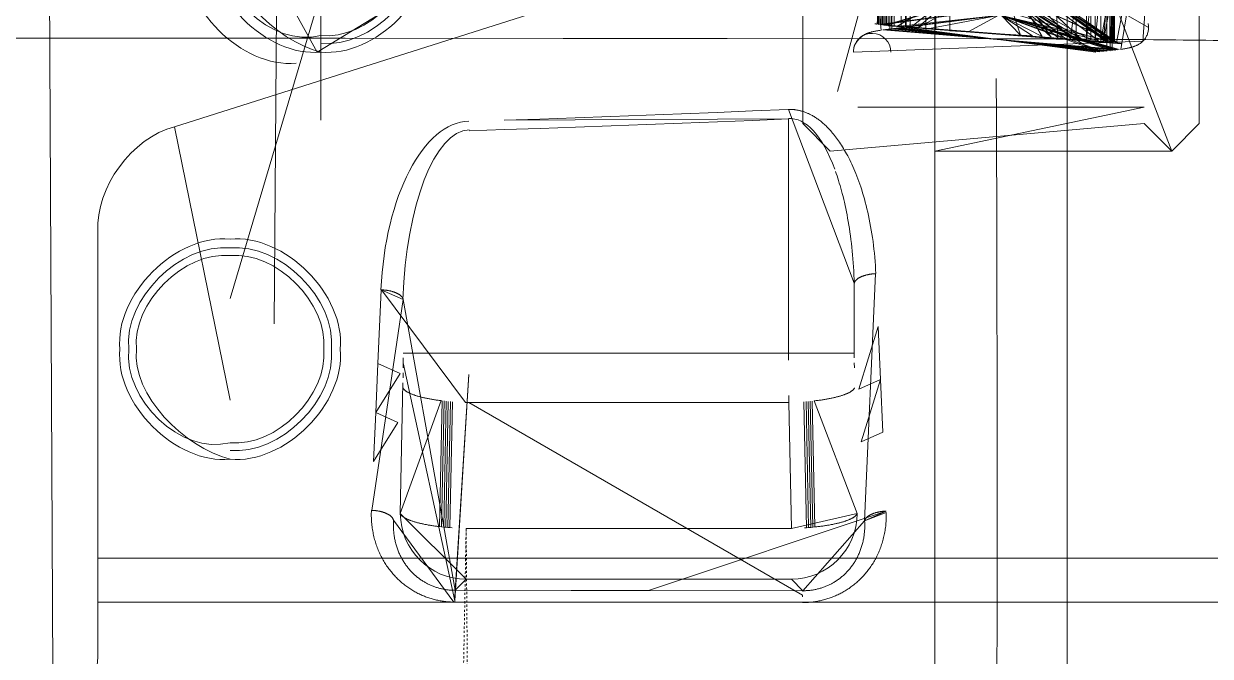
# Model space of a CAD drawing. Header units: millimetres. Extents: x 521 to 148073, y -17811 to 32040.
# Drawn here: x 65957.9 to 66013.9, y 20446.2 to 20476.1 of the extents above; entities that cross this region are included whole.
import ezdxf

# ---------------------------------------------------------------- set-up
doc = ezdxf.new("R2010")
doc.units = ezdxf.units.MM
doc.linetypes.add('PDF_IMPORT', pattern=[1, 0.8, -0.2])
doc.layers.add('Datové rozvody', color=6, linetype='Continuous')
doc.layers.add('PDF_Geometrie', color=7, linetype='Continuous', true_color=0xbdbdbd)

# ---------------------------------------------------------------- blocks, each defined once
blk = doc.blocks.new('projektor')
at = {"layer": 'PDF_Geometrie', "lineweight": 13}
for points in [[(86099.803, 15120.22), (86099.803, 15077.735), (86099.803, 15033.227)], [(86101.825, 15120.22), (86101.825, 15033.227)], [(86104.777, 15074.515), (86102.994, 15074.518), (86101.208, 15074.519), (86099.419, 15074.521), (86097.628, 15074.521), (86095.835, 15074.521), (86094.038, 15074.521), (86092.238, 15074.52), (86090.437, 15074.518), (86088.632, 15074.515), (86086.824, 15074.511), (86085.015, 15074.508), (86083.202, 15074.503), (86081.387, 15074.498), (86079.57, 15074.493), (86077.75, 15074.486)], [(86027.983, 15083.804), (86079.825, 15083.804)], [(86073.502, 15083.804), (86073.502, 15081.403), (86076.031, 15081.22), (86076.537, 15067.923)], [(86079.824, 15083.805), (86081.089, 15082.541), (86079.824, 15081.276), (86081.089, 15066.862), (86079.824, 15065.597)], [(86079.066, 15068.125), (86079.066, 15081.275), (86081.089, 15071.666), (86081.089, 15082.54), (86072.019, 15079.049)], [(86073.148, 15070.352), (86075.408, 15070.352), (86076.537, 15079.049), (86070.903, 15070.197)], [(86073.164, 15070.173), (86076.52, 15079.243), (86075.425, 15070.153), (86074.248, 15079.378)], [(86073.179, 15070.012), (86076.504, 15079.41), (86075.441, 15069.987), (86074.234, 15079.52)], [(86071.973, 15079.538), (86076.488, 15079.566), (86075.457, 15069.831), (86074.22, 15079.654)], [(86071.957, 15079.69), (86076.473, 15079.712), (86075.472, 15069.686), (86073.209, 15069.72)], [(86071.946, 15079.784), (86076.463, 15079.803), (86073.224, 15069.59), (86075.483, 15069.594), (86074.197, 15079.857)], [(86073.234, 15069.508), (86076.452, 15079.891), (86075.493, 15069.508), (86074.189, 15079.931)], [(86073.243, 15069.43), (86076.442, 15079.973), (86075.503, 15069.425), (86074.179, 15080.004)], [(86073.252, 15069.356), (86076.432, 15080.051), (86075.513, 15069.348), (86074.171, 15080.072)], [(86073.262, 15069.286), (86076.423, 15080.126), (86075.522, 15069.274), (86074.162, 15080.137)], [(86075.408, 15081.478), (86075.432, 15081.478), (86075.473, 15081.476), (86075.514, 15081.471), (86075.556, 15081.465), (86075.596, 15081.457), (86075.637, 15081.447), (86075.677, 15081.436), (86075.717, 15081.422), (86075.755, 15081.406), (86075.791, 15081.389), (86075.828, 15081.371), (86075.862, 15081.351), (86075.896, 15081.33), (86075.928, 15081.308), (86075.958, 15081.285), (86075.987, 15081.262), (86076.013, 15081.238), (86076.038, 15081.213), (86076.061, 15081.189), (86076.084, 15081.164), (86076.105, 15081.139), (86076.124, 15081.113), (86076.143, 15081.088), (86076.16, 15081.064), (86076.174, 15081.038), (86076.19, 15081.014), (86076.203, 15080.99), (86076.215, 15080.966), (86076.227, 15080.944), (86076.237, 15080.92), (86076.247, 15080.898), (86076.257, 15080.875), (86076.265, 15080.854), (86076.273, 15080.833), (86076.281, 15080.811), (86076.288, 15080.79), (86076.295, 15080.77), (86076.301, 15080.748), (86076.308, 15080.727), (86076.313, 15080.706), (86076.319, 15080.684), (86076.325, 15080.663), (86076.331, 15080.64), (86076.336, 15080.618), (86076.342, 15080.595), (86076.347, 15080.571), (86076.352, 15080.547), (86076.357, 15080.522), (86076.362, 15080.496), (86076.368, 15080.47), (86076.373, 15080.443), (86076.378, 15080.415), (86076.383, 15080.386), (86076.388, 15080.357), (86076.392, 15080.326), (86076.398, 15080.296), (86076.403, 15080.263), (86076.413, 15080.197), (86068.654, 15081.478)], [(86073.565, 15069.327), (86075.251, 15069.002), (86075.247, 15068.978), (86075.242, 15068.953), (86075.237, 15068.929), (86075.233, 15068.905)], [(86075.218, 15081.457), (86075.259, 15081.465), (86075.3, 15081.471), (86075.341, 15081.476), (86075.382, 15081.478), (86075.408, 15081.478), (86068.548, 15069.535), (86075.324, 15069.519), (86076.156, 15080.247), (86076.156, 15080.248), (86076.155, 15080.246), (86076.154, 15080.243), (86076.153, 15080.239), (86076.152, 15080.232), (86076.15, 15080.226), (86076.148, 15080.219), (86076.147, 15080.211), (86076.144, 15080.201), (86076.143, 15080.191), (86076.14, 15080.179), (86076.138, 15080.166), (86076.135, 15080.153), (86076.132, 15080.138), (86076.13, 15080.123), (86076.126, 15080.106), (86076.123, 15080.089), (86073.53, 15069.154)], [(86071.31, 15069.349), (86076.117, 15080.051), (86068.478, 15069.025), (86075.256, 15069.027), (86069.051, 15069.355)], [(86074.424, 15080.332), (86076.111, 15080.011), (86069.057, 15069.394)], [(86068.486, 15069.079), (86075.264, 15069.08), (86073.851, 15080.005)], [(86071.321, 15069.425), (86076.104, 15079.966), (86069.064, 15069.434)], [(86068.496, 15069.134), (86075.272, 15069.135), (86073.015, 15069.142)], [(86069.07, 15069.478), (86076.097, 15079.918), (86073.838, 15079.917), (86075.282, 15069.192), (86068.504, 15069.193)], [(86073.831, 15079.868), (86076.09, 15079.867), (86075.29, 15069.251), (86068.513, 15069.254)], [(86072.13, 15080.102), (86076.083, 15079.812), (86075.298, 15069.314), (86068.521, 15069.319)], [(86073.817, 15079.759), (86076.075, 15079.754), (86072.122, 15080.033), (86075.307, 15069.379), (86068.531, 15069.388)], [(86073.809, 15079.698), (86076.067, 15079.692), (86069.101, 15069.714)], [(86072.112, 15079.96), (86075.315, 15069.448), (86068.54, 15069.46)], [(86069.111, 15069.807), (86076.057, 15079.594), (86073.068, 15069.539)], [(86069.118, 15069.873), (86076.048, 15079.523)], [(86073.081, 15069.658), (86075.341, 15069.67), (86069.129, 15069.978)], [(86074.343, 15079.721), (86076.036, 15079.412), (86072.083, 15079.714)], [(86073.094, 15069.785), (86075.354, 15069.792), (86068.576, 15069.787)], [(86071.506, 15079.288), (86076.025, 15079.292), (86074.329, 15079.586)], [(86073.673, 15070.239), (86076.012, 15079.163), (86069.157, 15070.25)], [(86074.314, 15079.442), (86075.368, 15069.924), (86069.798, 15079.458)], [(86072.054, 15079.425), (86076, 15079.027), (86073.739, 15079.02)], [(86068.606, 15070.08), (86075.386, 15070.11), (86074.3, 15079.287)], [(86071.464, 15078.845), (86075.982, 15078.832), (86071.446, 15070.588)], [(86073.142, 15070.28), (86075.404, 15070.311), (86068.626, 15070.301)], [(86072.017, 15079.027), (86075.965, 15078.621), (86069.185, 15078.596)], [(86073.163, 15070.513), (86075.423, 15070.53), (86069.168, 15078.393)], [(86068.647, 15070.542), (86075.946, 15078.394), (86071.481, 15071.018)], [(86069.152, 15078.178), (86075.927, 15078.151), (86071.499, 15071.258)], [(86071.4, 15078.028), (86075.448, 15070.832), (86069.135, 15077.949)], [(86071.967, 15078.416), (86075.908, 15077.891), (86069.26, 15071.519)], [(86071.539, 15071.791), (86075.888, 15077.613), (86070.957, 15071.188)], [(86068.702, 15071.242), (86075.479, 15071.244), (86074.2, 15078.059)], [(86071.559, 15072.083), (86075.868, 15077.318), (86071.333, 15077.08)], [(86071.58, 15072.393), (86075.847, 15077.006), (86069.323, 15072.433)], [(86068.737, 15071.73), (86075.513, 15071.714), (86070.994, 15071.709)], [(86073.865, 15072.797), (86075.82, 15076.593), (86069.349, 15072.828)], [(86073.894, 15073.255), (86075.792, 15076.154), (86075.556, 15072.344), (86068.78, 15072.365)], [(86073.931, 15073.85), (86075.757, 15075.598), (86068.839, 15073.292)], [(86074.063, 15076.017), (86075.61, 15073.19)], [(86105.67, 15077.735), (86104.355, 15077.735), (86079.066, 15077.735), (86075.897, 15077.735), (86073.638, 15077.735), (86071.378, 15077.735), (86069.119, 15077.735), (86066.861, 15077.735), (86064.602, 15077.735), (86062.342, 15077.735), (86060.083, 15077.735), (86057.824, 15077.735), (86055.565, 15077.735), (86053.305, 15077.735), (86051.047, 15077.735), (86048.788, 15077.735), (86046.528, 15077.735), (86040.121, 15077.735), (86044.234, 15077.23), (86040.117, 15077.23), (86023.431, 15077.23), (86022.672, 15077.056), (86020.145, 15076.999)], [(86075.912, 15054.597), (86075.918, 15062.129), (86075.927, 15074.479)], [(86105.67, 15071.666), (86104.355, 15071.666), (86079.066, 15071.666), (86075.51, 15071.666), (86073.251, 15071.666), (86070.991, 15071.666), (86068.732, 15071.666), (86066.473, 15071.666), (86064.214, 15071.666), (86061.955, 15071.666), (86059.696, 15071.666), (86057.436, 15071.666), (86055.178, 15071.666), (86052.918, 15071.666), (86050.659, 15071.666), (86048.401, 15071.666), (86046.494, 15071.666), (86042.651, 15071.666), (86030.512, 15071.16), (86022.672, 15070.048), (86037.392, 15070.048)], [(86097.632, 15069.428), (86097.633, 15069.407), (86097.635, 15069.386), (86097.636, 15069.364), (86097.637, 15069.342), (86097.64, 15069.32), (86097.641, 15069.299), (86097.644, 15069.278), (86097.646, 15069.256), (86097.649, 15069.236), (86097.652, 15069.215), (86097.655, 15069.193), (86097.658, 15069.173), (86097.662, 15069.152), (86097.666, 15069.131), (86097.669, 15069.111), (86097.673, 15069.091), (86097.677, 15069.07), (86097.683, 15069.05), (86097.687, 15069.031), (86097.692, 15069.011), (86097.697, 15068.991), (86097.701, 15068.973), (86097.706, 15068.953), (86097.713, 15068.935), (86097.718, 15068.916), (86097.724, 15068.897), (86097.73, 15068.879), (86097.736, 15068.862), (86097.743, 15068.844), (86097.749, 15068.827), (86097.756, 15068.81), (86097.762, 15068.793), (86097.77, 15068.777), (86097.777, 15068.761), (86097.784, 15068.745), (86097.791, 15068.729), (86097.799, 15068.714), (86097.807, 15068.7), (86097.814, 15068.686), (86097.822, 15068.671), (86097.831, 15068.657), (86097.839, 15068.644), (86097.847, 15068.631), (86097.855, 15068.619), (86097.864, 15068.606), (86097.872, 15068.594), (86097.881, 15068.583), (86097.89, 15068.572), (86097.899, 15068.562), (86097.908, 15068.551), (86097.917, 15068.541), (86097.926, 15068.532), (86097.935, 15068.523), (86097.944, 15068.514), (86097.954, 15068.506), (86097.963, 15068.498), (86097.972, 15068.49), (86097.983, 15068.484), (86097.992, 15068.477), (86098.002, 15068.471), (86098.011, 15068.466), (86098.021, 15068.461), (86098.03, 15068.456), (86098.04, 15068.452), (86098.05, 15068.449), (86098.059, 15068.445), (86098.07, 15068.442), (86098.079, 15068.439), (86098.089, 15068.437), (86086.722, 15068.93), (86086.724, 15068.906), (86086.726, 15068.884), (86086.727, 15068.862), (86086.729, 15068.839), (86086.731, 15068.817), (86086.734, 15068.794), (86086.736, 15068.773), (86086.739, 15068.751), (86086.743, 15068.728), (86086.745, 15068.707), (86086.749, 15068.685), (86086.752, 15068.663), (86086.757, 15068.642), (86086.76, 15068.621), (86086.764, 15068.6), (86086.769, 15068.579), (86086.774, 15068.558), (86086.778, 15068.537), (86086.783, 15068.518), (86086.788, 15068.497), (86086.794, 15068.477), (86086.799, 15068.458), (86086.805, 15068.438), (86086.811, 15068.419), (86086.818, 15068.401), (86086.823, 15068.383), (86086.83, 15068.364), (86086.837, 15068.346), (86086.844, 15068.329), (86086.85, 15068.311), (86086.858, 15068.294), (86086.865, 15068.278), (86086.872, 15068.261), (86086.879, 15068.245), (86086.888, 15068.23), (86086.896, 15068.215), (86086.903, 15068.2), (86086.911, 15068.186), (86086.92, 15068.172), (86086.928, 15068.158), (86086.936, 15068.144), (86086.945, 15068.132), (86086.954, 15068.12), (86086.962, 15068.108), (86086.971, 15068.097), (86086.98, 15068.085), (86086.989, 15068.074), (86086.998, 15068.064), (86087.008, 15068.055), (86087.017, 15068.045), (86087.027, 15068.037), (86087.036, 15068.029), (86087.045, 15068.02), (86087.055, 15068.012), (86087.064, 15068.006), (86087.074, 15067.999), (86087.083, 15067.993), (86087.093, 15067.988), (86087.104, 15067.983), (86087.114, 15067.979), (86087.123, 15067.975), (86087.133, 15067.971), (86087.143, 15067.967), (86087.153, 15067.965), (86087.163, 15067.963)], [(86098.089, 15068.437), (86098.143, 15068.44), (86098.197, 15068.443), (86098.25, 15068.444), (86098.303, 15068.445), (86098.356, 15068.444), (86098.409, 15068.443), (86098.462, 15068.44), (86098.514, 15068.437), (86098.566, 15068.433), (86098.619, 15068.428), (86098.67, 15068.423), (86098.722, 15068.417), (86098.773, 15068.41), (86098.824, 15068.403), (86098.874, 15068.394), (86098.924, 15068.385), (86098.973, 15068.375), (86099.023, 15068.364), (86099.072, 15068.353), (86099.12, 15068.341), (86099.169, 15068.328), (86099.217, 15068.314), (86099.263, 15068.3), (86099.31, 15068.286), (86099.357, 15068.27), (86099.403, 15068.253), (86099.449, 15068.237), (86099.493, 15068.22), (86099.538, 15068.201), (86099.582, 15068.183), (86099.626, 15068.164), (86099.668, 15068.144), (86099.711, 15068.124), (86099.753, 15068.103), (86099.793, 15068.081), (86099.835, 15068.059), (86099.875, 15068.037), (86099.915, 15068.013), (86099.954, 15067.99), (86099.993, 15067.966), (86100.031, 15067.941), (86100.069, 15067.917), (86100.106, 15067.891), (86100.142, 15067.865), (86100.178, 15067.838), (86100.213, 15067.812), (86100.248, 15067.784), (86100.282, 15067.757), (86100.315, 15067.729), (86100.349, 15067.701), (86100.381, 15067.671), (86100.413, 15067.643), (86100.444, 15067.613), (86100.475, 15067.583), (86100.505, 15067.552), (86100.535, 15067.522), (86100.564, 15067.491), (86100.592, 15067.46), (86100.62, 15067.428), (86100.647, 15067.397), (86100.674, 15067.364), (86100.701, 15067.332), (86100.726, 15067.299), (86100.751, 15067.266), (86100.776, 15067.232), (86100.799, 15067.198), (86100.823, 15067.165), (86100.846, 15067.13), (86100.868, 15067.096), (86100.89, 15067.061), (86100.911, 15067.027), (86100.932, 15066.991), (86100.951, 15066.955), (86100.971, 15066.92), (86100.989, 15066.884), (86101.007, 15066.847), (86101.025, 15066.812), (86101.043, 15066.774), (86101.059, 15066.738), (86101.076, 15066.701), (86101.09, 15066.663), (86101.106, 15066.627), (86101.12, 15066.589), (86101.134, 15066.55), (86101.146, 15066.513), (86101.16, 15066.475), (86101.172, 15066.437), (86101.183, 15066.398), (86101.194, 15066.359), (86101.205, 15066.321), (86101.214, 15066.281), (86101.224, 15066.242), (86101.233, 15066.203), (86101.241, 15066.163), (86101.249, 15066.123), (86101.255, 15066.084), (86101.262, 15066.044), (86101.268, 15066.003), (86101.273, 15065.963), (86101.278, 15065.923), (86101.282, 15065.882), (86101.285, 15065.841), (86101.289, 15065.801), (86101.291, 15065.76), (86101.293, 15065.719), (86101.294, 15065.679), (86101.294, 15065.638), (86101.285, 15058.507), (86097.632, 15069.428), (86098.089, 15068.437), (86097.702, 15069.431), (86097.773, 15069.432), (86097.842, 15069.433), (86097.912, 15069.432), (86097.982, 15069.43), (86098.051, 15069.427), (86098.119, 15069.423), (86098.189, 15069.418), (86098.257, 15069.412), (86098.325, 15069.405), (86098.393, 15069.397), (86098.46, 15069.388), (86098.527, 15069.377), (86098.594, 15069.366), (86098.66, 15069.353), (86098.725, 15069.34), (86098.79, 15069.326), (86098.854, 15069.31), (86098.919, 15069.294), (86098.983, 15069.277), (86099.046, 15069.259), (86099.108, 15069.24), (86099.17, 15069.22), (86099.232, 15069.199), (86099.293, 15069.178), (86099.353, 15069.156), (86099.412, 15069.132), (86099.471, 15069.108), (86099.529, 15069.083), (86099.587, 15069.057), (86099.644, 15069.031), (86099.7, 15069.003), (86099.756, 15068.976), (86099.811, 15068.947), (86099.865, 15068.918), (86099.918, 15068.887), (86099.972, 15068.857), (86100.024, 15068.825), (86100.075, 15068.792), (86100.125, 15068.76), (86100.176, 15068.726), (86100.225, 15068.692), (86100.274, 15068.657), (86100.321, 15068.623), (86100.368, 15068.586), (86100.415, 15068.55), (86100.46, 15068.513), (86100.505, 15068.475), (86100.55, 15068.437), (86100.593, 15068.399), (86100.636, 15068.36), (86100.677, 15068.32), (86100.719, 15068.281), (86100.759, 15068.24), (86100.798, 15068.199), (86100.837, 15068.158), (86100.876, 15068.116), (86100.912, 15068.074), (86100.949, 15068.032), (86100.985, 15067.988), (86101.02, 15067.944), (86101.054, 15067.9), (86101.088, 15067.857), (86101.121, 15067.812), (86101.153, 15067.767), (86101.185, 15067.722), (86101.215, 15067.677), (86101.245, 15067.63), (86101.274, 15067.584), (86101.303, 15067.537), (86101.33, 15067.49), (86101.358, 15067.443), (86101.384, 15067.396), (86101.409, 15067.348), (86101.434, 15067.299), (86101.458, 15067.251), (86101.482, 15067.202), (86101.504, 15067.153), (86101.526, 15067.104), (86101.547, 15067.054), (86101.567, 15067.004), (86101.587, 15066.954), (86101.606, 15066.904), (86101.624, 15066.854), (86101.642, 15066.803), (86101.658, 15066.752), (86101.674, 15066.701), (86101.69, 15066.649), (86101.704, 15066.597), (86101.717, 15066.545), (86101.731, 15066.493), (86101.743, 15066.442), (86101.755, 15066.389), (86101.766, 15066.336), (86101.776, 15066.283), (86101.785, 15066.23), (86101.794, 15066.176), (86101.802, 15066.123), (86101.809, 15066.069), (86101.815, 15066.015), (86101.821, 15065.961), (86101.825, 15065.908), (86101.829, 15065.854), (86101.833, 15065.8), (86101.835, 15065.746), (86101.837, 15065.691), (86101.839, 15065.637), (86101.839, 15065.583)], [(86076.537, 15067.923), (86076.511, 15067.924), (86076.47, 15067.926), (86076.43, 15067.93), (86076.388, 15067.936), (86076.348, 15067.944), (86076.307, 15067.954), (86076.266, 15067.965), (86076.227, 15067.98), (86076.189, 15067.995), (86076.152, 15068.012), (86076.116, 15068.031), (86076.081, 15068.051), (86076.048, 15068.071), (86076.017, 15068.094), (86075.987, 15068.116), (86075.958, 15068.139), (86075.931, 15068.164), (86075.906, 15068.188), (86075.883, 15068.213), (86075.86, 15068.238), (86075.839, 15068.263), (86075.82, 15068.288), (86075.802, 15068.313), (86075.785, 15068.339), (86075.77, 15068.363), (86075.755, 15068.388), (86075.741, 15068.412), (86075.729, 15068.435), (86075.718, 15068.459), (86075.707, 15068.481), (86075.697, 15068.504), (86075.688, 15068.526), (86075.679, 15068.547), (86075.671, 15068.569), (86075.664, 15068.59), (86075.657, 15068.611), (86075.65, 15068.633), (86075.644, 15068.653), (86075.637, 15068.674), (86075.631, 15068.696), (86075.625, 15068.717), (86075.62, 15068.739), (86075.614, 15068.761), (86075.608, 15068.783), (86075.604, 15068.806), (86075.599, 15068.83), (86075.592, 15068.855), (86075.587, 15068.879), (86075.583, 15068.904), (86075.578, 15068.931), (86075.573, 15068.958), (86075.567, 15068.986), (86075.562, 15069.014), (86075.557, 15069.044), (86075.552, 15069.074), (86075.547, 15069.105), (86075.543, 15069.137), (86075.532, 15069.203), (86062.957, 15067.924)], [(86082.026, 15067.101), (86082.125, 15067.136), (86082.229, 15067.172), (86082.336, 15067.207), (86082.446, 15067.241), (86082.559, 15067.276), (86082.675, 15067.31), (86082.794, 15067.345), (86082.918, 15067.378), (86083.044, 15067.412), (86083.174, 15067.445), (86083.307, 15067.477), (86083.443, 15067.509), (86083.583, 15067.54), (86083.726, 15067.571), (86083.873, 15067.6), (86084.022, 15067.63), (86084.175, 15067.658), (86084.331, 15067.686), (86084.49, 15067.712), (86084.652, 15067.738), (86084.817, 15067.762), (86084.985, 15067.785), (86085.156, 15067.808), (86085.328, 15067.828), (86085.503, 15067.848), (86085.681, 15067.867), (86085.86, 15067.884), (86086.042, 15067.899), (86086.225, 15067.914), (86086.41, 15067.927), (86086.597, 15067.938), (86086.784, 15067.948), (86086.973, 15067.956), (86087.163, 15067.963), (86079.173, 15064.949), (86079.172, 15064.979), (86079.172, 15065.007), (86079.172, 15065.036), (86079.173, 15065.064), (86079.174, 15065.094), (86079.175, 15065.122), (86079.177, 15065.152), (86079.18, 15065.181), (86079.183, 15065.21), (86079.186, 15065.239), (86079.19, 15065.269), (86079.195, 15065.298), (86079.2, 15065.328), (86079.205, 15065.358), (86079.21, 15065.388), (86079.216, 15065.418), (86079.224, 15065.448), (86079.231, 15065.478), (86079.239, 15065.509), (86079.247, 15065.54), (86079.257, 15065.571), (86079.267, 15065.602), (86079.276, 15065.634), (86079.288, 15065.666), (86079.299, 15065.698), (86079.311, 15065.731), (86079.325, 15065.764), (86079.338, 15065.797), (86079.354, 15065.83), (86079.368, 15065.865), (86079.385, 15065.899), (86079.402, 15065.934), (86079.42, 15065.969), (86079.439, 15066.004), (86079.459, 15066.04), (86079.48, 15066.076), (86079.502, 15066.113), (86079.525, 15066.15), (86079.549, 15066.187), (86079.574, 15066.225), (86079.6, 15066.264), (86079.628, 15066.302), (86079.657, 15066.341), (86079.686, 15066.381), (86079.718, 15066.42), (86079.75, 15066.46), (86079.784, 15066.501), (86079.819, 15066.541), (86079.856, 15066.582), (86079.894, 15066.624), (86079.934, 15066.665), (86079.976, 15066.707), (86080.018, 15066.75), (86080.063, 15066.793), (86080.11, 15066.835), (86080.158, 15066.879), (86080.207, 15066.923), (86080.259, 15066.966), (86080.313, 15067.011), (86080.369, 15067.056), (86080.427, 15067.101), (86080.487, 15067.147), (86080.55, 15067.192), (86080.615, 15067.238), (86080.681, 15067.284), (86080.751, 15067.331), (86080.823, 15067.376), (86080.897, 15067.423), (86080.974, 15067.471), (86081.054, 15067.518), (86081.136, 15067.565), (86081.221, 15067.612), (86081.309, 15067.659), (86081.4, 15067.707), (86081.495, 15067.754), (86081.592, 15067.802), (86081.692, 15067.848), (86081.795, 15067.895), (86081.901, 15067.942), (86082.012, 15067.989), (86082.124, 15068.036), (86082.241, 15068.081), (86082.359, 15068.126), (86082.482, 15068.172), (86082.608, 15068.216), (86082.738, 15068.259), (86082.871, 15068.303), (86083.007, 15068.346), (86083.147, 15068.388), (86083.29, 15068.428), (86083.436, 15068.468), (86083.586, 15068.507), (86083.738, 15068.544), (86083.895, 15068.581), (86084.053, 15068.616), (86084.215, 15068.65), (86084.379, 15068.683), (86084.547, 15068.714), (86084.717, 15068.744), (86084.89, 15068.772), (86085.064, 15068.798), (86085.242, 15068.823), (86085.421, 15068.845), (86085.602, 15068.867), (86085.785, 15068.886), (86085.97, 15068.903), (86086.156, 15068.919), (86086.344, 15068.932), (86086.531, 15068.943), (86086.722, 15068.952)], [(86078.352, 15067.196), (86074.851, 15068.134), (86072.997, 15068.631)], [(86100.77, 15065.073), (86101.295, 15065.597), (86098.089, 15068.437)], [(86087.163, 15067.963), (86090.598, 15067.963)], [(86090.369, 15067.963), (86090.369, 15047.248)], [(86090.827, 15067.964), (86091.056, 15067.966)], [(86098.365, 15066.151), (86098.354, 15066.244), (86098.349, 15066.29), (86098.344, 15066.336), (86098.339, 15066.381), (86098.333, 15066.426), (86098.326, 15066.47), (86098.32, 15066.515), (86098.314, 15066.559), (86098.308, 15066.602), (86098.301, 15066.645), (86098.294, 15066.688), (86098.288, 15066.73), (86098.28, 15066.772), (86098.274, 15066.813), (86098.266, 15066.854), (86098.258, 15066.894), (86098.251, 15066.934), (86098.244, 15066.974), (86098.235, 15067.012), (86098.227, 15067.05), (86098.219, 15067.088), (86098.211, 15067.125), (86098.202, 15067.162), (86098.194, 15067.197), (86098.186, 15067.233), (86098.176, 15067.269), (86098.168, 15067.302), (86098.159, 15067.336), (86098.15, 15067.369), (86098.14, 15067.402), (86098.131, 15067.433), (86098.122, 15067.465), (86098.112, 15067.495), (86098.103, 15067.525), (86098.093, 15067.554), (86098.083, 15067.582), (86098.073, 15067.61), (86098.063, 15067.638), (86098.053, 15067.664), (86098.043, 15067.69), (86098.032, 15067.714), (86098.023, 15067.739), (86098.012, 15067.762), (86098.002, 15067.785), (86097.991, 15067.808), (86097.98, 15067.828), (86097.97, 15067.849), (86097.959, 15067.869), (86097.948, 15067.888), (86097.937, 15067.906), (86097.927, 15067.924), (86097.916, 15067.941), (86097.905, 15067.956), (86097.893, 15067.972), (86097.882, 15067.986), (86097.871, 15068), (86097.861, 15068.012), (86097.849, 15068.024), (86097.838, 15068.036), (86097.826, 15068.046), (86097.815, 15068.056), (86097.804, 15068.064), (86097.793, 15068.072), (86097.781, 15068.079), (86097.77, 15068.085), (86097.758, 15068.092), (86097.748, 15068.096), (86092.568, 15066.127), (86092.564, 15066.173), (86092.558, 15066.219), (86092.552, 15066.264), (86092.547, 15066.309), (86092.54, 15066.354), (86092.534, 15066.398), (86092.529, 15066.442), (86092.522, 15066.485), (86092.515, 15066.528), (86092.508, 15066.571), (86092.502, 15066.614), (86092.494, 15066.655), (86092.487, 15066.696), (86092.48, 15066.737), (86092.472, 15066.777), (86092.465, 15066.817), (86092.457, 15066.857), (86092.449, 15066.895), (86092.442, 15066.934), (86092.433, 15066.972), (86092.425, 15067.008), (86092.416, 15067.045), (86092.408, 15067.081), (86092.399, 15067.116), (86092.39, 15067.152), (86092.381, 15067.185), (86092.373, 15067.219), (86092.364, 15067.252), (86092.355, 15067.285), (86092.346, 15067.316), (86092.335, 15067.348), (86092.326, 15067.378), (86092.316, 15067.408), (86092.307, 15067.437), (86092.297, 15067.466), (86092.287, 15067.493), (86092.277, 15067.521), (86092.267, 15067.547), (86092.257, 15067.573), (86092.247, 15067.597), (86092.236, 15067.622), (86092.226, 15067.646), (86092.216, 15067.668), (86092.205, 15067.691), (86092.194, 15067.712), (86092.183, 15067.732), (86092.173, 15067.752), (86092.162, 15067.771), (86092.151, 15067.789), (86092.141, 15067.807), (86092.129, 15067.824), (86092.119, 15067.839), (86092.107, 15067.855), (86092.096, 15067.87), (86092.085, 15067.883), (86092.073, 15067.895), (86092.063, 15067.907), (86092.052, 15067.919), (86092.04, 15067.929), (86092.029, 15067.939), (86092.017, 15067.947), (86092.007, 15067.955), (86091.995, 15067.962), (86091.984, 15067.968), (86091.972, 15067.975), (86091.962, 15067.98)], [(86092.644, 15064.956), (86098.43, 15065.073), (86097.748, 15068.096)], [(86098.375, 15066.057), (86098.365, 15066.151), (86092.578, 15066.034)], [(86098.383, 15065.961), (86098.375, 15066.057), (86092.589, 15065.94)], [(86098.392, 15065.865), (86098.383, 15065.961), (86092.597, 15065.844)], [(86079.825, 15065.596), (86027.983, 15065.596)], [(86098.399, 15065.768), (86098.392, 15065.865), (86092.605, 15065.748)], [(86098.406, 15065.671), (86098.399, 15065.768), (86092.613, 15065.651)], [(86101.568, 15065.586), (86101.495, 15065.588), (86092.644, 15050.255)], [(86101.839, 15065.583), (86101.828, 15058.496)], [(86080.15, 15050.27), (86080.099, 15051.901), (86080.046, 15053.532), (86079.991, 15055.161), (86079.932, 15056.792), (86079.872, 15058.422), (86079.808, 15060.051), (86079.743, 15061.681), (86079.675, 15063.31), (86079.604, 15064.94), (86079.666, 15051.887), (86079.614, 15053.516), (86079.558, 15055.146), (86079.5, 15056.776), (86079.44, 15058.405), (86079.377, 15060.034), (86079.311, 15061.664), (86079.244, 15063.292), (86079.174, 15064.921)], [(86079.604, 15064.94), (86090.697, 15064.94)], [(86092.324, 15064.952), (86092.644, 15064.956)], [(86092.644, 15050.255), (86092.644, 15064.956)], [(86098.43, 15065.073), (86098.43, 15050.138)], [(86100.77, 15065.073), (86100.77, 15050.138)], [(86101.285, 15058.507), (86101.281, 15054.959)], [(86074.008, 15055.481), (86079.968, 15036.751), (86092.529, 15039.296)], [(86075.904, 15044.588), (86075.912, 15054.597)], [(86101.281, 15054.959), (86101.276, 15049.633), (86101.817, 15049.623)], [(86092.644, 15050.255), (86092.641, 15050.105), (86087.465, 15046.252), (86087.466, 15046.274), (86087.467, 15046.296), (86087.468, 15046.318), (86087.47, 15046.34), (86087.472, 15046.362), (86087.474, 15046.383), (86087.476, 15046.405), (86087.479, 15046.427), (86087.482, 15046.449), (86087.484, 15046.47), (86087.487, 15046.491), (86087.491, 15046.513), (86087.494, 15046.534), (86087.497, 15046.554), (86087.501, 15046.576), (86087.506, 15046.596), (86087.51, 15046.616), (86087.514, 15046.637), (86087.518, 15046.657), (86087.523, 15046.677), (86087.528, 15046.697), (86087.533, 15046.716), (86087.539, 15046.735), (86087.544, 15046.755), (86087.55, 15046.774), (86087.556, 15046.792), (86087.562, 15046.811), (86087.569, 15046.828), (86087.574, 15046.846), (86087.581, 15046.864), (86087.588, 15046.881), (86087.594, 15046.898), (86087.601, 15046.914), (86087.609, 15046.931), (86087.616, 15046.946), (86087.623, 15046.962), (86087.631, 15046.977), (86087.639, 15046.992), (86087.646, 15047.007), (86087.654, 15047.021), (86087.662, 15047.034), (86087.67, 15047.048), (86087.679, 15047.061), (86087.687, 15047.074), (86087.696, 15047.086), (86087.704, 15047.098), (86087.712, 15047.11), (86087.722, 15047.12), (86087.731, 15047.131), (86087.739, 15047.141), (86087.748, 15047.15), (86087.757, 15047.161), (86087.767, 15047.169), (86087.776, 15047.178), (86087.785, 15047.185), (86087.794, 15047.193), (86087.804, 15047.2), (86087.814, 15047.206), (86087.823, 15047.212), (86087.833, 15047.219), (86087.842, 15047.224), (86087.852, 15047.229), (86087.861, 15047.233), (86087.871, 15047.237), (86087.88, 15047.24), (86087.89, 15047.243), (86087.901, 15047.246), (86087.91, 15047.248), (86097.6, 15045.81), (86097.601, 15045.831), (86097.602, 15045.853), (86097.603, 15045.875), (86097.605, 15045.897), (86097.607, 15045.919), (86097.609, 15045.941), (86097.611, 15045.962), (86097.614, 15045.984), (86097.616, 15046.006), (86097.619, 15046.027), (86097.622, 15046.049), (86097.626, 15046.07), (86097.63, 15046.09), (86097.633, 15046.112), (86097.637, 15046.132), (86097.641, 15046.154), (86097.645, 15046.174), (86097.651, 15046.194), (86097.655, 15046.215), (86097.66, 15046.234), (86097.666, 15046.253), (86097.671, 15046.274), (86097.675, 15046.293), (86097.682, 15046.311), (86097.687, 15046.331), (86097.694, 15046.349), (86097.7, 15046.367), (86097.706, 15046.385), (86097.713, 15046.403), (86097.72, 15046.42), (86097.727, 15046.437), (86097.733, 15046.455), (86097.741, 15046.471), (86097.748, 15046.487), (86097.756, 15046.502), (86097.763, 15046.519), (86097.771, 15046.534), (86097.779, 15046.548), (86097.787, 15046.562), (86097.795, 15046.577), (86097.804, 15046.591), (86097.812, 15046.604), (86097.82, 15046.617), (86097.829, 15046.63), (86097.838, 15046.642), (86097.847, 15046.654), (86097.855, 15046.665), (86097.865, 15046.676), (86097.874, 15046.687), (86097.883, 15046.697), (86097.892, 15046.707), (86097.901, 15046.716), (86097.911, 15046.724), (86097.921, 15046.733), (86097.931, 15046.741), (86097.94, 15046.749), (86097.95, 15046.756), (86097.96, 15046.763), (86097.969, 15046.769), (86097.979, 15046.774), (86097.989, 15046.779), (86097.999, 15046.784), (86098.009, 15046.788), (86098.019, 15046.792), (86098.029, 15046.795), (86098.04, 15046.798), (86098.049, 15046.801), (86098.059, 15046.803)], [(86091.056, 15047.245), (86090.827, 15047.246), (86101.759, 15049.624), (86091.35, 15050.268), (86101.549, 15049.626)], [(86090.852, 15046.084), (86087.464, 15046.23), (86087.91, 15047.248), (86101.276, 15049.633)], [(86101.276, 15049.633), (86101.276, 15049.593), (86101.275, 15049.553), (86101.273, 15049.512), (86101.272, 15049.473), (86101.269, 15049.433), (86101.266, 15049.393), (86101.263, 15049.354), (86101.259, 15049.314), (86101.254, 15049.274), (86101.249, 15049.236), (86101.242, 15049.196), (86101.237, 15049.156), (86101.229, 15049.118), (86101.222, 15049.078), (86101.214, 15049.039), (86101.206, 15049.001), (86101.197, 15048.962), (86101.186, 15048.923), (86101.176, 15048.885), (86101.166, 15048.846), (86101.154, 15048.809), (86101.142, 15048.77), (86101.13, 15048.732), (86101.116, 15048.695), (86101.102, 15048.657), (86101.088, 15048.619), (86101.074, 15048.582), (86101.058, 15048.545), (86101.042, 15048.508), (86101.025, 15048.471), (86101.008, 15048.434), (86100.991, 15048.398), (86100.972, 15048.362), (86100.954, 15048.325), (86100.934, 15048.29), (86100.914, 15048.254), (86100.893, 15048.219), (86100.872, 15048.184), (86100.85, 15048.149), (86100.828, 15048.114), (86100.806, 15048.08), (86100.782, 15048.046), (86100.758, 15048.012), (86100.733, 15047.977), (86100.707, 15047.945), (86100.681, 15047.911), (86100.655, 15047.879), (86100.628, 15047.846), (86100.601, 15047.814), (86100.573, 15047.782), (86100.544, 15047.751), (86100.515, 15047.719), (86100.484, 15047.689), (86100.454, 15047.658), (86100.423, 15047.628), (86100.39, 15047.597), (86100.359, 15047.567), (86100.325, 15047.539), (86100.292, 15047.511), (86100.258, 15047.482), (86100.223, 15047.454), (86100.188, 15047.426), (86100.152, 15047.4), (86100.115, 15047.373), (86100.079, 15047.347), (86100.041, 15047.321), (86100.003, 15047.296), (86099.964, 15047.271), (86099.926, 15047.247), (86099.885, 15047.224), (86099.845, 15047.2), (86099.805, 15047.178), (86099.763, 15047.156), (86099.721, 15047.134), (86099.679, 15047.113), (86099.636, 15047.092), (86099.592, 15047.073), (86099.549, 15047.054), (86099.504, 15047.035), (86099.459, 15047.017), (86099.414, 15047), (86099.368, 15046.983), (86099.322, 15046.967), (86099.275, 15046.952), (86099.228, 15046.937), (86099.18, 15046.923), (86099.132, 15046.909), (86099.084, 15046.897), (86099.035, 15046.885), (86098.987, 15046.874), (86098.937, 15046.864), (86098.887, 15046.853), (86098.837, 15046.844), (86098.787, 15046.836), (86098.737, 15046.829), (86098.686, 15046.822), (86098.634, 15046.817), (86098.583, 15046.811), (86098.531, 15046.807), (86098.479, 15046.804), (86098.427, 15046.8), (86098.375, 15046.798), (86098.323, 15046.797), (86098.27, 15046.796), (86098.218, 15046.797), (86098.165, 15046.798), (86098.112, 15046.8), (86098.059, 15046.803), (86101.817, 15049.57), (86101.816, 15049.518), (86101.814, 15049.465), (86101.811, 15049.412), (86101.808, 15049.359), (86101.803, 15049.306), (86101.799, 15049.253), (86101.794, 15049.2), (86101.788, 15049.147), (86101.78, 15049.095), (86101.773, 15049.043), (86101.764, 15048.991), (86101.755, 15048.938), (86101.745, 15048.886), (86101.734, 15048.834), (86101.723, 15048.782), (86101.711, 15048.73), (86101.698, 15048.678), (86101.684, 15048.627), (86101.67, 15048.576), (86101.655, 15048.525), (86101.639, 15048.474), (86101.622, 15048.423), (86101.606, 15048.373), (86101.587, 15048.322), (86101.568, 15048.272), (86101.549, 15048.223), (86101.529, 15048.173), (86101.507, 15048.123), (86101.486, 15048.073), (86101.463, 15048.024), (86101.44, 15047.975), (86101.416, 15047.927), (86101.391, 15047.879), (86101.366, 15047.831), (86101.34, 15047.783), (86101.312, 15047.735), (86101.285, 15047.688), (86101.256, 15047.641), (86101.227, 15047.594), (86101.197, 15047.548), (86101.166, 15047.502), (86101.134, 15047.457), (86101.102, 15047.411), (86101.068, 15047.366), (86101.034, 15047.321), (86101, 15047.277), (86100.964, 15047.233), (86100.928, 15047.19), (86100.89, 15047.146), (86100.853, 15047.104), (86100.815, 15047.062), (86100.775, 15047.02), (86100.735, 15046.978), (86100.694, 15046.938), (86100.652, 15046.897), (86100.611, 15046.857), (86100.567, 15046.818), (86100.523, 15046.779), (86100.478, 15046.74), (86100.433, 15046.703), (86100.386, 15046.665), (86100.34, 15046.629), (86100.292, 15046.592), (86100.243, 15046.556), (86100.194, 15046.522), (86100.144, 15046.487), (86100.094, 15046.454), (86100.042, 15046.42), (86099.99, 15046.388), (86099.937, 15046.356), (86099.884, 15046.325), (86099.829, 15046.295), (86099.775, 15046.265), (86099.719, 15046.237), (86099.663, 15046.208), (86099.606, 15046.181), (86099.549, 15046.155), (86099.49, 15046.129), (86099.432, 15046.104), (86099.372, 15046.08), (86099.312, 15046.057), (86099.252, 15046.034), (86099.19, 15046.013), (86099.129, 15045.992), (86099.066, 15045.972), (86099.003, 15045.954), (86098.94, 15045.936), (86098.876, 15045.919), (86098.812, 15045.903), (86098.748, 15045.888), (86098.683, 15045.874), (86098.617, 15045.861), (86098.551, 15045.848), (86098.485, 15045.837), (86098.418, 15045.827), (86098.351, 15045.818), (86098.284, 15045.81), (86098.217, 15045.803), (86098.148, 15045.797), (86098.08, 15045.792), (86098.012, 15045.788), (86097.943, 15045.785), (86097.875, 15045.783), (86097.806, 15045.783), (86097.736, 15045.783), (86097.668, 15045.785), (86097.599, 15045.787)], [(86101.276, 15049.633), (86100.77, 15050.138), (86097.748, 15047.115)], [(86098.37, 15049.107), (86098.36, 15049.013), (86092.573, 15049.13)], [(86098.379, 15049.202), (86098.37, 15049.107), (86092.584, 15049.224)], [(86098.387, 15049.298), (86098.379, 15049.202), (86092.593, 15049.319)], [(86098.395, 15049.394), (86098.387, 15049.298), (86092.601, 15049.415)], [(86098.402, 15049.492), (86098.395, 15049.394), (86092.609, 15049.511)], [(86098.349, 15048.921), (86098.344, 15048.876), (86098.339, 15048.83), (86098.333, 15048.785), (86098.326, 15048.74), (86098.32, 15048.696), (86098.314, 15048.652), (86098.308, 15048.609), (86098.301, 15048.565), (86098.294, 15048.523), (86098.288, 15048.481), (86098.28, 15048.439), (86098.274, 15048.398), (86098.266, 15048.357), (86098.258, 15048.317), (86098.251, 15048.277), (86098.244, 15048.238), (86098.235, 15048.199), (86098.227, 15048.161), (86098.219, 15048.123), (86098.211, 15048.085), (86098.202, 15048.049), (86098.194, 15048.013), (86098.186, 15047.977), (86098.176, 15047.943), (86098.168, 15047.908), (86098.159, 15047.875), (86098.15, 15047.842), (86098.14, 15047.81), (86098.131, 15047.778), (86098.122, 15047.747), (86098.112, 15047.716), (86098.103, 15047.687), (86098.093, 15047.657), (86098.083, 15047.629), (86098.073, 15047.601), (86098.063, 15047.574), (86098.053, 15047.547), (86098.043, 15047.522), (86098.032, 15047.496), (86098.023, 15047.472), (86098.012, 15047.448), (86098.002, 15047.426), (86097.991, 15047.404), (86097.98, 15047.382), (86097.97, 15047.362), (86097.959, 15047.342), (86097.948, 15047.323), (86097.937, 15047.305), (86097.927, 15047.287), (86097.916, 15047.27), (86097.905, 15047.254), (86097.893, 15047.239), (86097.882, 15047.225), (86097.871, 15047.211), (86097.861, 15047.198), (86097.849, 15047.186), (86097.838, 15047.175), (86097.826, 15047.165), (86097.815, 15047.156), (86097.804, 15047.146), (86097.793, 15047.138), (86097.781, 15047.131), (86097.77, 15047.125), (86097.758, 15047.12), (86097.748, 15047.115), (86092.558, 15048.993), (86092.552, 15048.947), (86092.547, 15048.902), (86092.54, 15048.857), (86092.534, 15048.813), (86092.529, 15048.769), (86092.522, 15048.725), (86092.515, 15048.682), (86092.508, 15048.64), (86092.502, 15048.598), (86092.494, 15048.556), (86092.487, 15048.515), (86092.48, 15048.474), (86092.472, 15048.433), (86092.465, 15048.393), (86092.457, 15048.355), (86092.449, 15048.316), (86092.442, 15048.278), (86092.433, 15048.24), (86092.425, 15048.202), (86092.416, 15048.166), (86092.408, 15048.13), (86092.399, 15048.094), (86092.39, 15048.06), (86092.381, 15048.025), (86092.373, 15047.992), (86092.364, 15047.959), (86092.355, 15047.927), (86092.346, 15047.894), (86092.335, 15047.864), (86092.326, 15047.833), (86092.316, 15047.803), (86092.307, 15047.774), (86092.297, 15047.746), (86092.287, 15047.717), (86092.277, 15047.691), (86092.267, 15047.664), (86092.257, 15047.638), (86092.247, 15047.613), (86092.236, 15047.589), (86092.226, 15047.565), (86092.216, 15047.542), (86092.205, 15047.521), (86092.194, 15047.499), (86092.183, 15047.479), (86092.173, 15047.459), (86092.162, 15047.439), (86092.151, 15047.421), (86092.141, 15047.404), (86092.129, 15047.387), (86092.119, 15047.371), (86092.107, 15047.356), (86092.096, 15047.342), (86092.085, 15047.328), (86092.073, 15047.315), (86092.063, 15047.303), (86092.052, 15047.292), (86092.04, 15047.282), (86092.029, 15047.272), (86092.017, 15047.263), (86092.007, 15047.255), (86091.995, 15047.248), (86091.984, 15047.242), (86091.972, 15047.237), (86091.962, 15047.232)], [(86098.36, 15049.013), (86098.349, 15048.921), (86092.564, 15049.037)], [(86066.441, 15043.89), (86063.807, 15042.603), (86073.63, 15048.041), (86076.534, 15043.293), (86066.158, 15037.561)], [(86090.827, 15047.246), (86090.598, 15047.247)], [(86091.511, 15047.24), (86091.284, 15047.242)], [(86097.748, 15047.115), (86091.737, 15047.236)], [(86069.144, 15043.464), (86070.311, 15045.487), (86072.647, 15041.441), (86089.025, 15041.32)], [(86072.647, 15045.487), (86073.816, 15043.464), (86087.857, 15039.296)], [(86071.48, 15043.464), (86063.286, 15043.464), (86079.673, 15043.464)], [(86084.787, 15033.227), (86104.355, 15033.227), (86114.47, 15032.418), (86114.47, 15031.204), (86010.475, 15030.698)]]:
    blk.add_lwpolyline(points, dxfattribs=at)
for points in [[(86091.583, 15069.162), (86094.006, 15069.268), (86094.457, 15068.278), (86091.583, 15069.162), (86092.031, 15068.172), (86089.154, 15069.056)], [(86101.333, 15065.594), (86101.327, 15065.594), (86101.321, 15065.594), (86101.316, 15065.595), (86101.311, 15065.595), (86101.307, 15065.595), (86101.303, 15065.596), (86101.3, 15065.596), (86101.297, 15065.597)], [(86093.105, 15045.986), (86090.852, 15046.084), (86091.303, 15047.102), (86093.105, 15045.986), (86093.56, 15047.002), (86095.354, 15045.887)]]:
    blk.add_lwpolyline(points, close=True, dxfattribs=at)
at = {"layer": 'PDF_Geometrie', "linetype": 'PDF_IMPORT', "lineweight": 13, "ltscale": 0.013066}
blk.add_lwpolyline([(86219.182, 15047.895), (86098.43, 15050.138), (86250.034, 15051.435)], dxfattribs=at)
at = {"layer": 'PDF_Geometrie', "lineweight": 13}
for centre, radius, start, end in [((86979.298, 15072.838), 903.372, 179.19815, 179.895945), ((86076.538, 15068.783), 0.86, 90.0357, 267.2187), ((86097.721, 15065.046), 3.05, 0.5154, 89.4942), ((86097.721, 15050.164), 3.05, 270.5057, 359.504), ((-110787.847, 15174.792), 196863.794, 359.95150204, 359.96210498)]:
    blk.add_arc(centre, radius, start, end, dxfattribs=at)
for centre, major_axis, ratio, start_param, end_param in [((86086.904, 15065.133), (7.312, 0.146), 0.377349, 2.313074, 3.158879), ((86087.843, 15050.139), (-8.132, 0.221), 0.482275, 0.026301, 1.537205), ((86088.219, 15050.164), (-8.114, 0.168), 0.362145, 0.020604, 1.539988)]:
    blk.add_ellipse(centre, major_axis=major_axis, ratio=ratio, start_param=start_param, end_param=end_param, dxfattribs=at)
for points in [[(86071.479, 15048.522), (86073.968, 15048.774), (86076.789, 15045.953), (86076.537, 15043.464)], [(86071.479, 15048.118), (86073.769, 15048.35), (86076.365, 15045.754), (86076.132, 15043.464)], [(86071.479, 15047.764), (86073.595, 15047.977), (86075.993, 15045.58), (86075.778, 15043.464)], [(86085.135, 15039.297), (86084.882, 15041.785), (86087.704, 15044.607), (86090.193, 15044.355)], [(86085.54, 15039.297), (86085.308, 15041.586), (86087.903, 15044.182), (86090.193, 15043.95)], [(86090.193, 15044.355), (86092.681, 15044.607), (86095.503, 15041.785), (86095.25, 15039.297)], [(86090.193, 15043.95), (86092.482, 15044.182), (86095.078, 15041.586), (86094.846, 15039.297)], [(86085.894, 15039.297), (86085.679, 15041.412), (86088.077, 15043.811), (86090.193, 15043.596)], [(86090.193, 15043.596), (86092.308, 15043.811), (86094.706, 15041.412), (86094.492, 15039.297)], [(86076.537, 15043.464), (86076.789, 15040.976), (86073.968, 15038.154), (86071.479, 15038.407)], [(86076.537, 15043.464), (86075.993, 15041.349), (86073.595, 15038.95), (86071.479, 15039.165)], [(86075.778, 15043.464), (86076.365, 15041.175), (86073.769, 15038.579), (86071.479, 15038.811)], [(86077.043, 15042.332), (86077.295, 15039.842), (86074.473, 15037.022), (86071.985, 15037.274)], [(86090.193, 15034.239), (86087.704, 15033.987), (86084.882, 15036.808), (86085.135, 15039.297)], [(86090.193, 15034.643), (86087.903, 15034.411), (86085.308, 15037.007), (86085.54, 15039.297)], [(86090.193, 15034.998), (86088.077, 15034.784), (86085.679, 15037.181), (86085.894, 15039.297)], [(86095.25, 15039.297), (86095.503, 15036.808), (86092.681, 15033.987), (86090.193, 15034.239)], [(86095.25, 15039.297), (86094.706, 15037.181), (86092.308, 15034.784), (86090.193, 15034.998)], [(86094.492, 15039.297), (86095.078, 15037.007), (86092.482, 15034.411), (86090.193, 15034.643)], [(86084.787, 15033.227), (86082.761, 15033.117), (86080.477, 15034.788), (86079.968, 15036.752)]]:
    blk.add_open_spline(points, degree=3, dxfattribs=at)

msp = doc.modelspace()

# ---------------------------------------------------------------- block references
at = {"layer": 'Datové rozvody', "xscale": 1.027900945623324, "yscale": 1.027900945623324, "zscale": 1.027900945623324, "rotation": 270.0000000000001}
msp.add_blockref('projektor', (50508.686, 108952.866), dxfattribs=at)

doc.saveas('drawing.dxf')
